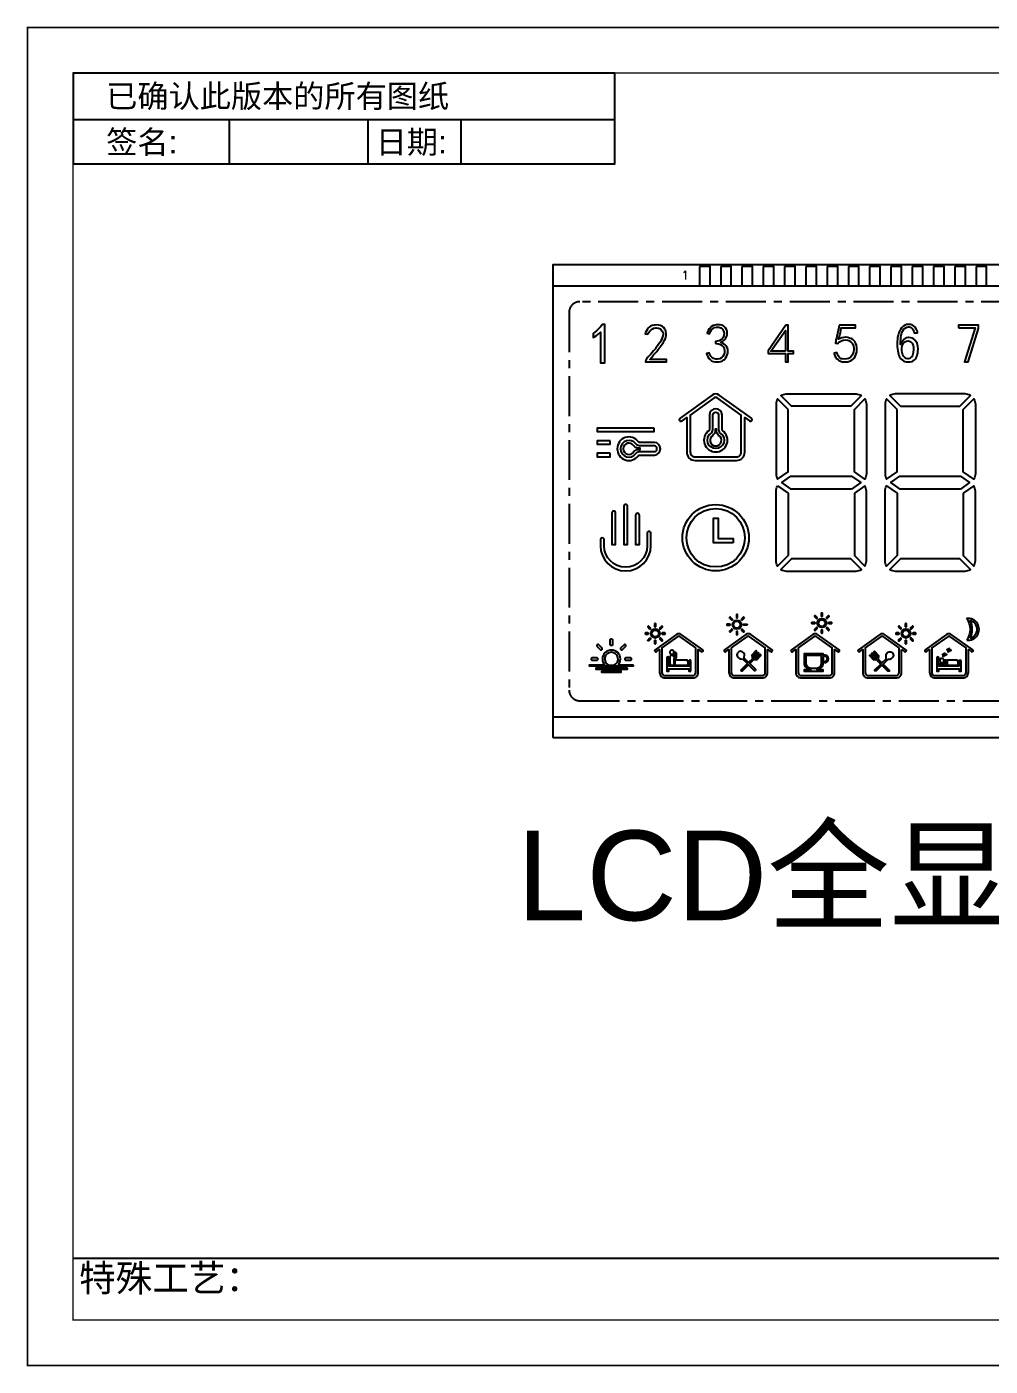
# Model space of a CAD drawing. Header units: millimetres. Extents: x 50 to 800, y 302 to 428.
# Drawn here: x 622.2 to 712.8, y 302.2 to 428.1 of the extents above; entities that cross this region are included whole.
import ezdxf
from ezdxf.enums import TextEntityAlignment as Align

# ---------------------------------------------------------------- set-up
doc = ezdxf.new("R2010")
doc.units = ezdxf.units.MM
doc.header["$LTSCALE"] = 3
doc.linetypes.add('CENTER', pattern=[2, 1.25, -0.25, 0.25, -0.25])
for name, color, linetype in [('1', 4, 'CONTINUOUS'), ('DWG', 7, 'CONTINUOUS'), ('title', 7, 'CONTINUOUS')]:
    doc.layers.add(name, color=color, linetype=linetype)
doc.styles.add('ROMANS', font='romans.shx')
doc.styles.add('title', font='arial.ttf', dxfattribs={"width": 0.8, "height": 5})

# ---------------------------------------------------------------- blocks, each defined once
blk = doc.blocks.new('SIGN-C')
at = {"layer": '1', "color": 4, "const_width": 0.238}
blk.add_lwpolyline([(0, 0), (0, 210), (297, 210), (297, 0)], close=True, dxfattribs=at)
at = {"layer": 'title'}
for p, q in [((7.14, 195.58), (92.18, 195.58)), ((31.65, 195.58), (31.65, 188.59)), ((53.39, 195.58), (53.39, 188.59)), ((68.02, 195.58), (68.02, 188.59)), ((7.14, 16.82), (190.74, 16.82))]:
    blk.add_line(p, q, dxfattribs=at)
at = {"layer": 'title', "const_width": 0.238}
blk.add_lwpolyline([(7.14, 7.14), (7.14, 202.86), (289.86, 202.86), (289.86, 7.14)], close=True, dxfattribs=at)
at = {"layer": 'title'}
blk.add_lwpolyline([(7.14, 202.86), (7.14, 188.59), (92.18, 188.59), (92.18, 202.86)], close=True, dxfattribs=at)
at = {"layer": 'title', "style": 'title'}
for s, height, p in [('已确认此版本的所有图纸', 3.5873, (12.35, 197.44)), ('签名:', 3.587, (12.35, 190.24)), ('日期:', 3.587, (54.65, 190.24))]:
    blk.add_text(s, height=height, dxfattribs=at).set_placement(p)
at = {"layer": 'title', "color": 1, "style": 'title'}
blk.add_text('特殊工艺：', height=4.216, dxfattribs=at).set_placement((8.08, 11.62))
blk = doc.blocks.new('SPC')
at = {"layer": 'DWG'}
for points in [[(4.58, 38.8), (4.47, 38.65), (4.34, 38.52), (4.21, 38.38), (4.08, 38.26), (3.93, 38.14), (3.77, 38.02), (3.77, 37.63), (3.88, 37.7), (4.04, 37.81), (4.2, 37.92), (4.33, 38.03), (4.46, 38.15), (4.46, 35.27), (4.87, 35.27), (4.87, 38.86), (4.62, 38.86)], [(9.95, 38.81), (9.79, 38.82), (9.6, 38.81), (9.49, 38.8), (9.32, 38.76), (9.17, 38.69), (9.03, 38.6), (8.97, 38.54), (8.87, 38.42), (8.78, 38.28), (8.69, 38.11), (8.64, 38), (8.9, 37.95), (8.96, 38.09), (9.08, 38.25), (9.21, 38.37), (9.3, 38.43), (9.47, 38.51), (9.66, 38.55), (9.71, 38.56), (9.91, 38.53), (10.09, 38.44), (10.14, 38.39), (10.26, 38.23), (10.33, 38.04), (10.33, 37.89), (10.29, 37.71), (10.22, 37.5), (10.21, 37.47), (10.14, 37.34), (10.05, 37.19), (9.95, 37.03), (9.82, 36.86), (9.67, 36.66), (9.58, 36.55), (9.44, 36.38), (9.31, 36.22), (9.19, 36.08), (9.07, 35.96), (8.97, 35.87), (8.9, 35.79), (8.79, 35.65), (8.73, 35.5), (8.7, 35.34), (8.7, 35.34), (10.67, 35.34), (10.67, 35.57), (9.08, 35.57), (9.3, 35.82), (9.45, 36), (9.6, 36.18), (9.74, 36.34), (9.86, 36.5), (9.97, 36.64), (10.08, 36.77), (10.16, 36.89), (10.24, 37), (10.31, 37.1), (10.37, 37.2), (10.47, 37.38), (10.55, 37.55), (10.6, 37.7), (10.63, 37.84), (10.63, 38.03), (10.6, 38.2), (10.55, 38.35), (10.51, 38.43), (10.4, 38.57), (10.28, 38.68), (10.28, 38.68), (10.11, 38.76)], [(16.21, 38.54), (16.09, 38.66), (15.95, 38.76), (15.85, 38.79), (15.69, 38.83), (15.51, 38.84), (15.32, 38.83), (15.2, 38.81), (15.03, 38.76), (14.9, 38.68), (14.78, 38.56), (14.68, 38.45), (14.59, 38.3), (14.51, 38.14), (14.47, 38.04), (14.7, 38), (14.79, 38.2), (14.9, 38.37), (15.03, 38.49), (15.18, 38.57), (15.37, 38.62), (15.57, 38.61), (15.76, 38.55), (15.92, 38.42), (16.03, 38.25), (16.07, 38.05), (16.06, 37.84), (16, 37.65), (15.88, 37.5), (15.77, 37.41), (15.61, 37.33), (15.42, 37.28), (15.25, 37.26), (15.25, 37.1), (15.35, 37.09), (15.56, 37.04), (15.73, 36.97), (15.88, 36.89), (15.98, 36.78), (16.07, 36.61), (16.11, 36.4), (16.11, 36.21), (16.05, 36.02), (15.95, 35.85), (15.83, 35.72), (15.66, 35.63), (15.46, 35.59), (15.28, 35.6), (15.09, 35.66), (14.93, 35.78), (14.82, 35.89), (14.72, 36.06), (14.66, 36.19), (14.41, 36.15), (14.41, 36.15), (14.47, 35.97), (14.54, 35.81), (14.64, 35.68), (14.75, 35.57), (14.76, 35.57), (14.9, 35.46), (15.05, 35.39), (15.22, 35.35), (15.4, 35.34), (15.42, 35.34), (15.6, 35.35), (15.76, 35.38), (15.92, 35.45), (16.06, 35.55), (16.1, 35.58), (16.21, 35.71), (16.31, 35.84), (16.37, 36), (16.41, 36.18), (16.42, 36.3), (16.41, 36.48), (16.38, 36.64), (16.31, 36.78), (16.3, 36.81), (16.18, 36.94), (16.05, 37.04), (15.78, 37.18), (15.92, 37.27), (16.07, 37.39), (16.19, 37.52), (16.28, 37.65), (16.33, 37.8), (16.35, 37.87), (16.36, 38.05), (16.35, 38.22), (16.31, 38.38), (16.3, 38.4)], [(21.89, 38.79), (20.23, 36.39), (20.23, 36.13), (21.84, 36.13), (21.84, 35.34), (22.09, 35.34), (22.09, 36.13), (22.59, 36.13), (22.59, 36.35), (22.09, 36.35), (22.09, 38.79)], [(21.84, 36.35), (20.46, 36.35), (21.84, 38.29)], [(26.89, 38.79), (26.85, 38.59), (26.79, 38.29), (26.73, 38.02), (26.68, 37.78), (26.63, 37.58), (26.59, 37.41), (26.56, 37.27), (26.54, 37.16), (26.53, 37.12), (26.77, 37.09), (26.87, 37.2), (27.03, 37.31), (27.22, 37.38), (27.32, 37.4), (27.52, 37.41), (27.71, 37.38), (27.79, 37.35), (27.96, 37.25), (28.1, 37.1), (28.16, 37), (28.23, 36.82), (28.26, 36.61), (28.26, 36.47), (28.23, 36.28), (28.18, 36.1), (28.11, 35.98), (27.99, 35.83), (27.84, 35.71), (27.78, 35.68), (27.61, 35.62), (27.42, 35.6), (27.2, 35.62), (27.07, 35.65), (26.93, 35.75), (26.81, 35.89), (26.72, 36.07), (26.67, 36.23), (26.42, 36.16), (26.43, 36.11), (26.49, 35.93), (26.57, 35.77), (26.66, 35.65), (26.78, 35.55), (26.84, 35.5), (27, 35.42), (27.16, 35.36), (27.32, 35.34), (27.33, 35.34), (27.52, 35.34), (27.7, 35.36), (27.86, 35.42), (27.94, 35.45), (28.1, 35.54), (28.23, 35.65), (28.29, 35.71), (28.39, 35.85), (28.46, 36.02), (28.49, 36.11), (28.54, 36.29), (28.56, 36.46), (28.56, 36.52), (28.55, 36.71), (28.52, 36.88), (28.51, 36.92), (28.44, 37.09), (28.36, 37.26), (28.3, 37.33), (28.18, 37.45), (28.02, 37.54), (27.87, 37.59), (27.7, 37.64), (27.52, 37.66), (27.49, 37.66), (27.32, 37.64), (27.15, 37.6), (26.83, 37.47), (26.91, 37.74), (26.95, 37.9), (27, 38.08), (27.04, 38.28), (27.09, 38.55), (28.42, 38.55), (28.42, 38.79)], [(33.25, 38.61), (33.42, 38.63), (33.48, 38.63), (33.67, 38.57), (33.79, 38.44), (33.84, 38.37), (33.91, 38.21), (33.93, 38.09), (34.25, 38.09), (34.24, 38.19), (34.2, 38.34), (34.14, 38.47), (34.04, 38.61), (34, 38.65), (33.88, 38.75), (33.75, 38.82), (33.61, 38.86), (33.44, 38.87), (33.39, 38.87), (33.23, 38.85), (33.09, 38.81), (32.96, 38.74), (32.84, 38.65), (32.74, 38.54), (32.64, 38.4), (32.62, 38.35), (32.55, 38.22), (32.49, 38.08), (32.45, 37.94), (32.41, 37.78), (32.38, 37.61), (32.36, 37.44), (32.34, 37.25), (32.34, 37.05), (32.34, 36.98), (32.35, 36.77), (32.36, 36.57), (32.39, 36.39), (32.42, 36.23), (32.46, 36.08), (32.5, 35.95), (32.56, 35.83), (32.62, 35.73), (32.69, 35.64), (32.8, 35.53), (32.92, 35.45), (33.06, 35.38), (33.2, 35.35), (33.36, 35.34), (33.39, 35.34), (33.57, 35.35), (33.72, 35.39), (33.85, 35.45), (33.97, 35.54), (34.06, 35.65), (34.12, 35.73), (34.18, 35.86), (34.23, 36), (34.27, 36.16), (34.29, 36.34), (34.3, 36.53), (34.3, 36.6), (34.28, 36.79), (34.25, 36.95), (34.21, 37.1), (34.14, 37.23), (34.06, 37.35), (34, 37.42), (33.88, 37.51), (33.75, 37.58), (33.61, 37.62), (33.44, 37.63), (33.37, 37.63), (33.22, 37.6), (33.08, 37.54), (32.99, 37.47), (32.89, 37.35), (32.66, 36.98), (32.66, 37.23), (32.67, 37.45), (32.69, 37.64), (32.72, 37.82), (32.76, 37.99), (32.8, 38.13), (32.86, 38.26), (32.96, 38.41), (33.09, 38.53)], [(38.11, 38.56), (39.67, 38.56), (38.66, 35.34), (39, 35.34), (39.97, 38.5), (39.97, 38.8), (38.11, 38.8)], [(33.83, 36.9), (33.86, 36.73), (33.87, 36.53), (33.87, 36.47), (33.85, 36.26), (33.82, 36.08), (33.78, 35.94), (33.72, 35.83), (33.67, 35.78), (33.53, 35.68), (33.38, 35.64), (33.34, 35.65), (33.18, 35.68), (33.05, 35.76), (32.94, 35.9), (32.91, 35.94), (32.85, 36.08), (32.81, 36.23), (32.78, 36.41), (32.77, 36.61), (32.78, 36.65), (32.8, 36.82), (32.85, 36.98), (32.94, 37.12), (32.95, 37.12), (33.06, 37.24), (33.21, 37.3), (33.38, 37.33), (33.49, 37.31), (33.63, 37.24), (33.74, 37.12), (33.78, 37.04)], [(9.51, 29.12), (4.13, 29.12), (4.13, 28.79), (9.51, 28.79)], [(5.37, 27.94), (4.13, 27.94), (4.13, 27.61), (5.37, 27.61)], [(5.37, 26.76), (4.13, 26.76), (4.13, 26.43), (5.37, 26.43)], [(28.04, 23.4), (22.37, 23.4), (21.49, 24.01), (22.36, 24.62), (28.04, 24.62), (28.91, 24.01)], [(38.28, 23.4), (32.61, 23.4), (31.73, 24.01), (32.6, 24.62), (38.28, 24.62), (39.15, 24.01)], [(16.93, 18.35), (15.09, 18.35), (15.09, 20.66), (15.52, 20.66), (15.52, 18.76), (16.93, 18.76)], [(36.57, 7.82), (36.82, 7.97), (36.74, 7.76), (36.85, 7.81), (36.98, 7.89), (36.98, 7.82), (36.66, 7.66), (36.66, 7.74), (36.72, 7.86)], [(37.31, 8.26), (37.19, 8.2), (37.27, 8.42), (37.02, 8.27), (37.19, 8.34), (37.11, 8.18), (37.11, 8.11), (37.43, 8.26)], [(6.98, 6.55), (4.03, 6.55), (4.03, 6.48), (6.98, 6.48)], [(4.56, 6.28), (4.56, 6.2), (6.4, 6.2), (6.4, 6.28)]]:
    blk.add_lwpolyline(points, close=True, dxfattribs=at)
for points in [[(14.95, 32.23), (11.93, 30.07, 1), (12.12, 29.8), (12.56, 30.11), (12.56, 26.87, 0.414214), (13.34, 26.08), (17.23, 26.08, 0.414214), (18.01, 26.87), (18.01, 30.11), (18.45, 29.8, 1), (18.64, 30.07), (15.62, 32.23, 0.320007)], [(15.15, 31.96), (12.89, 30.35), (12.89, 26.87, 0.414214), (13.34, 26.42), (17.23, 26.42, 0.414214), (17.68, 26.87), (17.68, 30.35), (15.42, 31.96, 0.320007)], [(22.09, 30.88), (21.1, 31.88, 0.139094), (20.96, 31.38), (20.96, 24.83, 0.139094), (21.1, 24.33), (22.09, 25.03)], [(28.98, 32.2), (27.99, 31.2), (22.41, 31.2), (21.42, 32.2, -0.136063), (21.91, 32.33), (28.49, 32.33, -0.136063)], [(28.32, 30.88), (29.3, 31.88, -0.139094), (29.45, 31.38), (29.45, 24.83, -0.139094), (29.3, 24.33), (28.32, 25.03)], [(32.33, 30.88), (31.34, 31.88, 0.139094), (31.2, 31.38), (31.2, 24.83, 0.139094), (31.34, 24.33), (32.33, 25.03)], [(38.73, 32.33), (32.15, 32.33, 0.136063), (31.66, 32.2), (32.65, 31.2), (38.23, 31.2), (39.22, 32.2, 0.136063)], [(38.55, 30.88), (39.54, 31.88, -0.139094), (39.69, 31.38), (39.69, 24.83, -0.139094), (39.54, 24.33), (38.55, 25.03)], [(15.88, 30.38, 0.948577), (14.69, 30.38), (14.69, 28.98, -0.214015), (14.63, 28.88, 3.04756), (15.94, 28.88, -0.214015), (15.88, 28.98)], [(15.56, 28.95, 0.202499), (15.74, 28.63, -3.143835), (14.83, 28.63, 0.202499), (15.01, 28.95), (15.01, 30.38, -0.888352), (15.56, 30.38)], [(15.22, 28.83, -0.204472), (15.01, 28.44, 3.624789), (15.56, 28.44, -0.204472), (15.35, 28.83), (15.35, 29.04), (15.22, 29.04)], [(8.02, 26.53, -0.214015), (8.13, 26.59), (9.52, 26.59, 0.948577), (9.52, 27.78), (8.13, 27.78, -0.214015), (8.02, 27.84, 3.04756)], [(7.77, 27.64, 3.143835), (7.77, 26.73, -0.202499), (8.1, 26.91), (9.52, 26.91, 0.888352), (9.52, 27.46), (8.1, 27.46, -0.202499)], [(7.98, 27.12), (8.18, 27.12), (8.18, 27.25), (7.98, 27.25, -0.204472), (7.59, 27.46, 3.624789), (7.59, 26.91, -0.204472)], [(21.1, 23.7), (22.09, 23), (22.09, 17.14), (21.1, 16.15, -0.139094), (20.96, 16.65), (20.96, 23.2, -0.139094)], [(28.32, 23), (28.32, 17.14), (29.3, 16.15, 0.139094), (29.45, 16.65), (29.45, 23.2, 0.139094), (29.3, 23.7)], [(32.33, 23), (32.33, 17.14), (31.34, 16.15, -0.139094), (31.2, 16.65), (31.2, 23.2, -0.139094), (31.34, 23.7)], [(38.55, 23), (38.55, 17.14), (39.54, 16.15, 0.139094), (39.69, 16.65), (39.69, 23.2, 0.139094), (39.54, 23.7)], [(6.65, 21.77), (6.65, 18.19), (7, 18.19), (7, 21.77, 1)], [(5.53, 21.15), (5.53, 18.19), (5.88, 18.19), (5.88, 21.15, 1)], [(7.76, 20.94), (7.76, 18.19), (8.11, 18.19), (8.11, 20.94, 1)], [(4.45, 18.63), (4.45, 18.07, 1), (9.19, 18.07), (9.19, 19.23, 1), (8.84, 19.23), (8.84, 18.07, -1), (4.8, 18.07), (4.8, 18.63, 1)], [(27.99, 16.83), (22.41, 16.83), (21.42, 15.83, 0.136063), (21.91, 15.69), (28.49, 15.69, 0.136063), (28.98, 15.83)], [(38.23, 16.83), (32.65, 16.83), (31.66, 15.83, 0.136063), (32.15, 15.69), (38.73, 15.69, 0.136063), (39.22, 15.83)], [(16.6, 11.25), (16.76, 11.1, 0.414214), (16.83, 11.1), (16.84, 11.1, 0.414214), (16.84, 11.17), (16.68, 11.33, 0.414214), (16.61, 11.33), (16.6, 11.33, 0.414214)], [(17.28, 11.61, 0.414214), (17.23, 11.56), (17.23, 11.34, 0.414214), (17.28, 11.28), (17.28, 11.28, 0.414214), (17.34, 11.34), (17.34, 11.56, 0.414214), (17.28, 11.61)], [(17.88, 11.33), (17.73, 11.17, 0.414214), (17.73, 11.1), (17.73, 11.1, 0.414214), (17.8, 11.1), (17.96, 11.25, 0.414214), (17.96, 11.33), (17.95, 11.33, 0.414214)], [(24.58, 11.4), (24.74, 11.25, 0.414214), (24.81, 11.25), (24.81, 11.25, 0.414214), (24.81, 11.32), (24.66, 11.48, 0.414214), (24.58, 11.48), (24.58, 11.47, 0.414214)], [(25.2, 11.7), (25.2, 11.48, 0.414214), (25.25, 11.43), (25.26, 11.43, 0.414214), (25.31, 11.48), (25.31, 11.7, 0.414214), (25.26, 11.75), (25.25, 11.75, 0.414214)], [(25.86, 11.48), (25.7, 11.32, 0.414214), (25.7, 11.25), (25.71, 11.25, 0.414214), (25.78, 11.25), (25.93, 11.4, 0.414214), (25.93, 11.47), (25.93, 11.48, 0.414214)], [(8.92, 10.42), (9.07, 10.26, 0.414214), (9.15, 10.26), (9.15, 10.26, 0.414214), (9.15, 10.34), (9, 10.49, 0.414214), (8.92, 10.49), (8.92, 10.49, 0.414214)], [(9.54, 10.72), (9.54, 10.5, 0.414214), (9.59, 10.45), (9.6, 10.45, 0.414214), (9.65, 10.5), (9.65, 10.72, 0.414214), (9.6, 10.77), (9.59, 10.77, 0.414214)], [(10.2, 10.49), (10.04, 10.34, 0.414214), (10.04, 10.26), (10.04, 10.26, 0.414214), (10.12, 10.26), (10.27, 10.42, 0.414214), (10.27, 10.49), (10.27, 10.49, 0.414214)], [(16.38, 10.6), (16.6, 10.6, 0.414214), (16.65, 10.65), (16.65, 10.66, 0.414214), (16.6, 10.71), (16.38, 10.71, 0.414214), (16.33, 10.66), (16.33, 10.65, 0.414214)], [(16.68, 9.98), (16.84, 10.13, 0.414214), (16.84, 10.2), (16.83, 10.21, 0.414214), (16.76, 10.21), (16.6, 10.05, 0.414214), (16.6, 9.98), (16.61, 9.98, 0.414214)], [(17.96, 10.05), (17.8, 10.21, 0.414214), (17.73, 10.21), (17.73, 10.2, 0.414214), (17.73, 10.13), (17.88, 9.98, 0.414214), (17.95, 9.98), (17.96, 9.98, 0.414214)], [(18.18, 10.6), (17.96, 10.6, -0.414214), (17.91, 10.65), (17.91, 10.66, -0.414214), (17.96, 10.71), (18.18, 10.71, -0.414214), (18.23, 10.66), (18.23, 10.65, -0.414214)], [(24.35, 10.75), (24.57, 10.75, 0.414214), (24.63, 10.8), (24.63, 10.8, 0.414214), (24.57, 10.86), (24.35, 10.86, 0.414214), (24.3, 10.8), (24.3, 10.8, 0.414214)], [(24.66, 10.12), (24.81, 10.28, 0.414214), (24.81, 10.35), (24.81, 10.36, 0.414214), (24.74, 10.36), (24.58, 10.2, 0.414214), (24.58, 10.13), (24.58, 10.12, 0.414214)], [(25.31, 9.9), (25.31, 10.12, 0.414214), (25.26, 10.17), (25.25, 10.17, 0.414214), (25.2, 10.12), (25.2, 9.9, 0.414214), (25.25, 9.85), (25.26, 9.85, 0.414214)], [(25.93, 10.2), (25.78, 10.36, 0.414214), (25.71, 10.36), (25.7, 10.35, 0.414214), (25.7, 10.28), (25.86, 10.12, 0.414214), (25.93, 10.12), (25.93, 10.13, 0.414214)], [(26.16, 10.86), (25.94, 10.86, 0.414214), (25.89, 10.8), (25.89, 10.8, 0.414214), (25.94, 10.75), (26.16, 10.75, 0.414214), (26.21, 10.8), (26.21, 10.8, 0.414214)], [(32.48, 10.42), (32.64, 10.26, 0.414214), (32.71, 10.26), (32.71, 10.26, 0.414214), (32.71, 10.34), (32.56, 10.49, 0.414214), (32.49, 10.49), (32.48, 10.49, 0.414214)], [(33.1, 10.72), (33.1, 10.5, 0.414214), (33.15, 10.45), (33.16, 10.45, 0.414214), (33.21, 10.5), (33.21, 10.72, 0.414214), (33.16, 10.77), (33.15, 10.77, 0.414214)], [(33.76, 10.49), (33.6, 10.34, 0.414214), (33.6, 10.26), (33.61, 10.26, 0.414214), (33.68, 10.26), (33.83, 10.42, 0.414214), (33.83, 10.49), (33.83, 10.49, 0.414214)], [(38.89, 9.19, 1.124329), (38.89, 11.23, -0.295495)], [(39.19, 9.38, 0.803235), (39.19, 11.04, -0.211105)], [(5.59, 9.21), (5.59, 8.78, -0.414214), (5.48, 8.68), (5.47, 8.68, -0.414214), (5.37, 8.78), (5.37, 9.21, -0.414214), (5.47, 9.32), (5.48, 9.32, -0.414214)], [(8.69, 9.76), (8.91, 9.76, 0.414214), (8.96, 9.81), (8.96, 9.82, 0.414214), (8.91, 9.87), (8.69, 9.87, 0.414214), (8.64, 9.82), (8.64, 9.81, 0.414214)], [(9.15, 9.37), (9.15, 9.37, -0.414214), (9.15, 9.29), (9, 9.14, -0.414214), (8.92, 9.14), (8.92, 9.14, -0.414214), (8.92, 9.22), (9.07, 9.37, -0.414214)], [(12.05, 9.73, 0.320007), (11.61, 9.73), (9.59, 8.3, 1), (9.72, 8.12), (10.01, 8.32), (10.01, 6.16, 0.414214), (10.53, 5.64), (13.12, 5.64, 0.414214), (13.64, 6.16), (13.64, 8.32), (13.94, 8.12, 1), (14.06, 8.3)], [(9.65, 8.91), (9.65, 9.13, 0.414214), (9.6, 9.18), (9.59, 9.18, 0.414214), (9.54, 9.13), (9.54, 8.91, 0.414214), (9.59, 8.86), (9.6, 8.86, 0.414214)], [(10.2, 9.14, 0.414214), (10.27, 9.14), (10.27, 9.14, 0.414214), (10.27, 9.22), (10.12, 9.37, 0.414214), (10.04, 9.37), (10.04, 9.37, 0.414214), (10.04, 9.29)], [(10.5, 9.87), (10.28, 9.87, 0.414214), (10.23, 9.82), (10.23, 9.81, 0.414214), (10.28, 9.76), (10.5, 9.76, 0.414214), (10.55, 9.81), (10.55, 9.82, 0.414214)], [(13.42, 8.48), (11.92, 9.55, 0.320007), (11.73, 9.55), (10.23, 8.48), (10.23, 6.16, 0.414214), (10.53, 5.86), (13.12, 5.86, 0.414214), (13.42, 6.16)], [(16.11, 8.3, 1), (16.24, 8.12), (16.53, 8.32), (16.53, 6.16, 0.414214), (17.05, 5.64), (19.64, 5.64, 0.414214), (20.16, 6.16), (20.16, 8.32), (20.45, 8.12, 1), (20.58, 8.3), (18.57, 9.73, 0.320007), (18.12, 9.73)], [(16.75, 8.48), (16.75, 6.16, 0.414214), (17.05, 5.86), (19.64, 5.86, 0.414214), (19.94, 6.16), (19.94, 8.48), (18.44, 9.55, 0.320007), (18.25, 9.55)], [(17.34, 9.75), (17.34, 9.97, 0.414214), (17.28, 10.02), (17.28, 10.02, 0.414214), (17.23, 9.97), (17.23, 9.75, 0.414214), (17.28, 9.7), (17.28, 9.7, 0.414214)], [(22.4, 8.3, 1), (22.53, 8.12), (22.82, 8.32), (22.82, 6.16, 0.414214), (23.34, 5.64), (25.93, 5.64, 0.414214), (26.46, 6.16), (26.46, 8.32), (26.75, 8.12, 1), (26.88, 8.3), (24.86, 9.73, 0.320007), (24.42, 9.73)], [(23.04, 8.48), (23.04, 6.16, 0.414214), (23.34, 5.86), (25.93, 5.86, 0.414214), (26.24, 6.16), (26.24, 8.48), (24.73, 9.55, 0.320007), (24.55, 9.55)], [(32.75, 8.32), (33.04, 8.12, 1), (33.16, 8.3), (31.15, 9.73, 0.320007), (30.71, 9.73), (28.69, 8.3, 1), (28.82, 8.12), (29.11, 8.32), (29.11, 6.16, 0.414214), (29.63, 5.64), (32.22, 5.64, 0.414214), (32.75, 6.16)], [(32.52, 8.48), (31.02, 9.55, 0.320007), (30.83, 9.55), (29.33, 8.48), (29.33, 6.16, 0.414214), (29.63, 5.86), (32.22, 5.86, 0.414214), (32.52, 6.16)], [(32.53, 9.81), (32.53, 9.82, 0.414214), (32.47, 9.87), (32.26, 9.87, 0.414214), (32.2, 9.82), (32.2, 9.81, 0.414214), (32.26, 9.76), (32.47, 9.76, 0.414214)], [(32.71, 9.37, 0.414214), (32.64, 9.37), (32.48, 9.22, 0.414214), (32.48, 9.14), (32.49, 9.14, 0.414214), (32.56, 9.14), (32.71, 9.29, 0.414214), (32.71, 9.37)], [(33.21, 8.91), (33.21, 9.13, 0.414214), (33.16, 9.18), (33.15, 9.18, 0.414214), (33.1, 9.13), (33.1, 8.91, 0.414214), (33.15, 8.86), (33.16, 8.86, 0.414214)], [(33.76, 9.14, 0.414214), (33.83, 9.14), (33.83, 9.14, 0.414214), (33.83, 9.22), (33.68, 9.37, 0.414214), (33.61, 9.37), (33.6, 9.37, 0.414214), (33.6, 9.29)], [(34.06, 9.87), (33.84, 9.87, 0.414214), (33.79, 9.82), (33.79, 9.81, 0.414214), (33.84, 9.76), (34.06, 9.76, 0.414214), (34.11, 9.81), (34.11, 9.82, 0.414214)], [(39.03, 6.16), (39.03, 8.32), (39.32, 8.12, 1), (39.45, 8.3), (37.43, 9.73, 0.320007), (36.99, 9.73), (34.97, 8.3, 1), (35.1, 8.12), (35.39, 8.32), (35.39, 6.16, 0.414214), (35.92, 5.64), (38.51, 5.64, 0.414214)], [(38.81, 6.16), (38.81, 8.48), (37.3, 9.55, 0.320007), (37.12, 9.55), (35.61, 8.48), (35.61, 6.16, 0.414214), (35.92, 5.86), (38.51, 5.86, 0.414214)], [(7.57, 6.84), (6.51, 6.84), (6.1, 6.84, 2.293002), (4.86, 6.84), (3.39, 6.84), (3.39, 6.77), (7.57, 6.77)], [(4.59, 8.31), (4.59, 8.31, 0.414214), (4.59, 8.46), (4.29, 8.76, 0.414214), (4.13, 8.76), (4.13, 8.76, 0.414214), (4.13, 8.61), (4.43, 8.31, 0.414214)], [(5.73, 6.84, 4.755778), (5.22, 6.84)], [(6.67, 8.76), (6.36, 8.46, 0.414214), (6.36, 8.31), (6.37, 8.31, 0.414214), (6.52, 8.31), (6.82, 8.61, 0.414214), (6.82, 8.76), (6.82, 8.76, 0.414214)], [(12.96, 6.27), (12.96, 7.23), (12.96, 7.25), (12.96, 7.26), (12.95, 7.27), (12.94, 7.28), (12.93, 7.29), (12.92, 7.3), (12.91, 7.31), (12.89, 7.31), (12.88, 7.32), (12.86, 7.32), (12.85, 7.32), (12.83, 7.31), (12.82, 7.31), (12.81, 7.3), (12.79, 7.29), (12.78, 7.28), (12.78, 7.27), (12.77, 7.26), (12.77, 7.25), (12.77, 7.23), (12.77, 6.74), (10.89, 6.74), (10.89, 7.56, 0.53719), (10.69, 7.56), (10.69, 6.27), (10.89, 6.27), (10.89, 6.49), (12.77, 6.49), (12.77, 6.27)], [(11.1, 7.88, 0.179869), (11.24, 7.87, 0.200639), (11.34, 7.96, 0.168253), (11.36, 8.06, 0.249248), (11.28, 8.22, 0.08665), (11.23, 8.24, 0.1917), (11.08, 8.23, 0.191737), (11, 8.16, 0.101433), (10.97, 8.08, 0.166511), (10.98, 7.98, 0.169519)], [(11.51, 8.03), (11.48, 8.03, 0.474701), (11.42, 7.97), (11.42, 7.64), (11.36, 7.64, 0.285151), (11.22, 7.79, 0.401974), (10.97, 7.59), (10.97, 6.99, 0.355494), (11.15, 6.83), (11.38, 6.83), (11.38, 7.47), (11.52, 7.47, 0.284809), (11.59, 7.56), (11.59, 7.96, 0.386109)], [(19.03, 6.35), (19.04, 6.43), (18.48, 6.99), (18.87, 7.37), (19.17, 7.38), (19.51, 7.75, 1), (19.43, 7.82), (19.13, 7.48), (18.92, 7.48), (19.31, 7.91, 1), (19.22, 8), (18.82, 7.56), (18.8, 7.74), (19.12, 8.09, 1), (19.03, 8.17), (18.68, 7.78), (18.74, 7.45), (18.37, 7.09), (17.97, 7.49), (17.98, 7.88, 0.169507), (17.69, 8.14, 0.538848), (17.29, 7.73, 0.215452), (17.61, 7.43), (17.82, 7.42), (18.26, 6.99), (17.65, 6.38), (17.68, 6.31), (17.8, 6.31), (18.37, 6.88), (18.9, 6.35)], [(24.75, 6.42, 0.414214), (25.39, 7.07), (25.39, 7.11, 1.486046), (25.39, 7.77), (25.39, 7.9), (23.59, 7.9), (23.59, 7.07, 0.414214), (24.24, 6.42), (23.59, 6.42), (23.59, 6.27), (25.39, 6.27), (25.39, 6.42)], [(23.74, 7.07, 0.414214), (24.24, 6.57), (24.75, 6.57, 0.414214), (25.24, 7.07), (25.24, 7.75), (23.74, 7.75)], [(25.39, 7.65), (25.39, 7.22, 1.797434)], [(31.62, 6.34), (31.59, 6.27), (31.47, 6.27), (30.9, 6.84), (30.37, 6.31), (30.24, 6.31), (30.23, 6.39), (30.79, 6.94), (30.4, 7.33), (30.11, 7.34), (29.77, 7.71, -1), (29.84, 7.78), (30.15, 7.44), (30.35, 7.44), (29.96, 7.87, -1), (30.06, 7.96), (30.45, 7.52), (30.48, 7.7), (30.16, 8.05, -1), (30.25, 8.13), (30.6, 7.74), (30.54, 7.41), (30.9, 7.05), (31.3, 7.45), (31.29, 7.84, -0.169507), (31.58, 8.1, -0.538848), (31.98, 7.69, -0.215452), (31.66, 7.39), (31.45, 7.38), (31.01, 6.94)], [(38.24, 7.32, 0.348074), (38.15, 7.21), (38.15, 6.74), (36.26, 6.74), (36.26, 7.56, 0.169238), (36.18, 7.63, 0.287306), (36.07, 7.55), (36.07, 6.27), (36.26, 6.27), (36.26, 6.49), (38.16, 6.49), (38.16, 6.27), (38.35, 6.27), (38.35, 7.22, 0.375681)], [(3.68, 7.31), (4.11, 7.31, 0.414214), (4.22, 7.42), (4.22, 7.42, 0.414214), (4.11, 7.53), (3.68, 7.53, 0.414214), (3.58, 7.42), (3.58, 7.42, 0.414214)], [(7.27, 7.53), (6.84, 7.53, 0.414214), (6.73, 7.42), (6.73, 7.42, 0.414214), (6.84, 7.31), (7.27, 7.31, 0.414214), (7.38, 7.42), (7.38, 7.42, 0.414214)], [(12.68, 7.14, 0.41095), (12.5, 7.32), (11.45, 7.32), (11.45, 6.83), (12.68, 6.83)], [(36.45, 7.11, 0.169568), (36.59, 7.07, 0.137911), (36.68, 7.13, 0.074681), (36.72, 7.19, 0.042415), (36.73, 7.24, 0.038524), (36.74, 7.3, 0.095307), (36.72, 7.37, 0.272652), (36.61, 7.46, 0.142867), (36.49, 7.46, 0.158519), (36.37, 7.37, 0.132508), (36.35, 7.3, 0.189627), (36.37, 7.2, 0.1187)], [(36.41, 7.01, 0.305983), (36.35, 6.93), (36.35, 6.9, 0.060253), (36.35, 6.89, 0.444821), (36.42, 6.83), (36.95, 6.83, 0.416092), (36.98, 6.87), (36.98, 7.26, 0.413843), (36.91, 7.32), (36.89, 7.32, 0.167569), (36.81, 7.29, 0.142115), (36.8, 7.25), (36.8, 7.01)], [(38.07, 7.13, 0.434243), (37.87, 7.32), (37.05, 7.32), (37.05, 6.83), (38.07, 6.83)]]:
    blk.add_lwpolyline(points, format="xyb", close=True, dxfattribs=at)
for centre, radius in [((15.28, 18.82), 3.12), ((15.28, 18.82), 2.75), ((9.6, 9.82), 0.425), ((9.6, 9.82), 0.316), ((17.28, 10.65), 0.425), ((17.28, 10.65), 0.316), ((25.26, 10.8), 0.425), ((25.26, 10.8), 0.316), ((33.16, 9.82), 0.425), ((33.16, 9.82), 0.316)]:
    blk.add_circle(centre, radius, dxfattribs=at)

msp = doc.modelspace()

# ---------------------------------------------------------------- linework, layer by layer
at = {"layer": 'DWG'}
for p, q in [((671.702, 403.729), (748.202, 403.729)), ((671.702, 363.229), (748.202, 363.229))]:
    msp.add_line(p, q, dxfattribs=at)
for points in [[(671.702, 361.229), (671.702, 405.729), (748.202, 405.729), (748.202, 361.229)], [(685.452, 405.529), (685.452, 403.729), (686.452, 403.729), (686.452, 405.529)], [(687.452, 405.529), (687.452, 403.729), (688.452, 403.729), (688.452, 405.529)], [(689.452, 405.529), (689.452, 403.729), (690.452, 403.729), (690.452, 405.529)], [(691.452, 405.529), (691.452, 403.729), (692.452, 403.729), (692.452, 405.529)], [(693.452, 405.529), (693.452, 403.729), (694.452, 403.729), (694.452, 405.529)], [(695.452, 405.529), (695.452, 403.729), (696.452, 403.729), (696.452, 405.529)], [(697.452, 405.529), (697.452, 403.729), (698.452, 403.729), (698.452, 405.529)], [(699.452, 405.529), (699.452, 403.729), (700.452, 403.729), (700.452, 405.529)], [(701.452, 405.529), (701.452, 403.729), (702.452, 403.729), (702.452, 405.529)], [(703.452, 405.529), (703.452, 403.729), (704.452, 403.729), (704.452, 405.529)], [(705.452, 405.529), (705.452, 403.729), (706.452, 403.729), (706.452, 405.529)], [(707.452, 405.529), (707.452, 403.729), (708.452, 403.729), (708.452, 405.529)], [(709.452, 405.529), (709.452, 403.729), (710.452, 403.729), (710.452, 405.529)], [(711.452, 405.529), (711.452, 403.729), (712.452, 403.729), (712.452, 405.529)]]:
    msp.add_lwpolyline(points, close=True, dxfattribs=at)
at = {"layer": 'DWG', "linetype": 'CENTER'}
msp.add_lwpolyline([(674.202, 364.729), (745.702, 364.729, 0.4142136), (746.702, 365.729), (746.702, 401.229, 0.4142136), (745.702, 402.229), (674.202, 402.229, 0.4142136), (673.202, 401.229), (673.202, 365.729, 0.4142136)], format="xyb", close=True, dxfattribs=at)

# ---------------------------------------------------------------- block references
at = {"layer": 'DWG'}
msp.add_blockref('SPC', (671.702, 361.229), dxfattribs=at)
at = {"layer": 'title', "xscale": 0.5987992081486201, "yscale": 0.5987992081486201, "zscale": 0.5987992081486242}
msp.add_blockref('SIGN-C', (622.303, 302.253), dxfattribs=at)

# ---------------------------------------------------------------- texts
at = {"layer": 'DWG', "style": 'ROMANS'}
msp.add_text('1', height=0.804, dxfattribs=at).set_placement((684.12, 404.729), align=Align.MIDDLE)
at = {"layer": 'title', "color": 3, "style": 'title'}
msp.add_text('LCD全显效果图', height=8.4323, dxfattribs=at).set_placement((668.271, 344.093))

doc.saveas('drawing.dxf')
